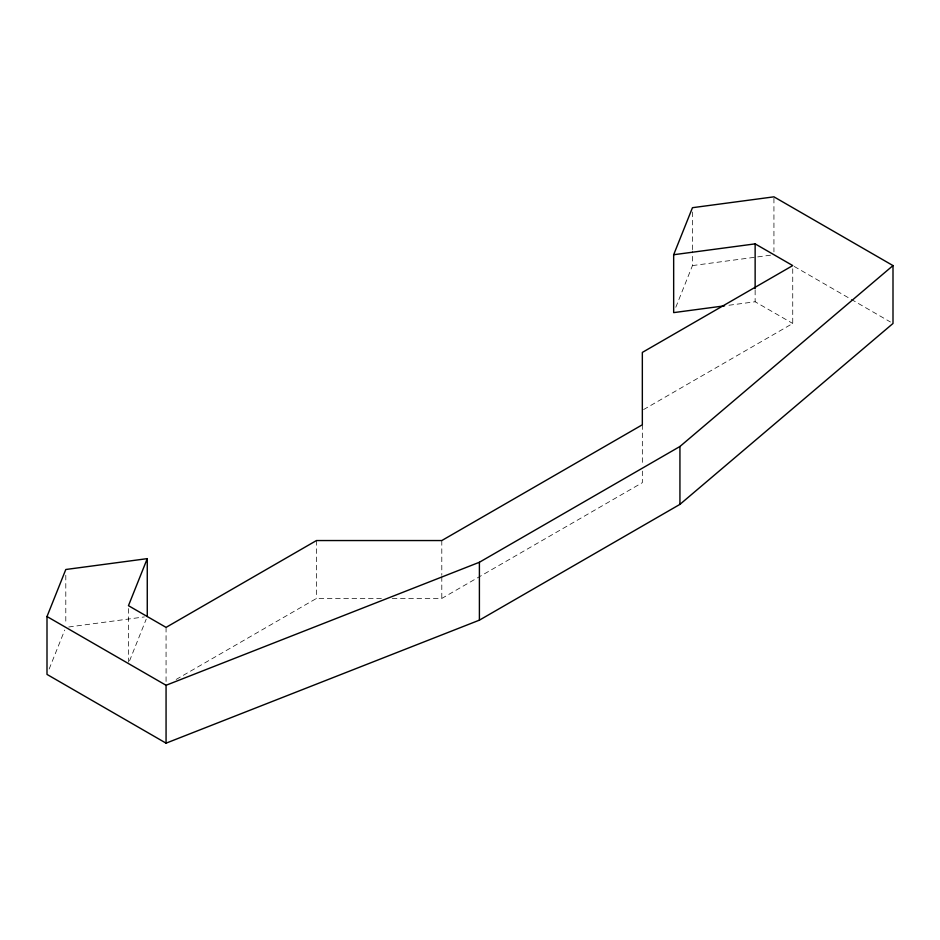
<?xml version="1.0" encoding="UTF-8"?>
<svg xmlns="http://www.w3.org/2000/svg" width="940" height="940" viewBox="0 0 940 940"><rect width="100%" height="100%" fill="white"/><g stroke="black" fill="none" stroke-linecap="round" stroke-linejoin="round"><path stroke-width="0.7" stroke-dasharray="4.7 3.53" d="M49.15 669.045L64.731 630.07M129.544 660.879L146.194 619.213M675.813 307.239L692.463 265.585L692.463 251.109M176.179 679.432L316.463 598.439L382.051 598.439M643.595 409.57L792.737 323.466L792.737 265.585M392.25 598.439L441.8 598.439L642.337 482.666L642.337 471.081M692.463 265.585L773.937 254.728M728.947 305.253L755.137 301.764L792.737 323.466M68.714 626.992L144.361 616.922M794.194 266.431L890.462 322.009M773.937 198.281L773.937 251.838M755.137 290.19L755.137 301.764M692.463 212.029L692.463 249.664M642.337 424.774L642.337 465.3M441.8 540.547L441.8 575.28M441.8 576.737L441.8 598.439M316.463 540.547L316.463 598.439M166.063 627.38L166.063 682.381M128.463 608.568L128.463 662.113M65.8 575.28L65.8 624.489"/><path stroke-width="1.41" d="M724.587 305.829L673.663 312.62L673.663 254.728L692.463 207.693L773.937 196.836L893 265.585L893 323.466L679.937 504.369L479.4 620.153L166.063 743.164L47 674.415L47 616.534L65.8 569.499L147.263 558.642L147.263 616.534M147.263 558.642L128.463 605.677L166.063 627.38L316.463 540.547L441.8 540.547L642.337 424.774L642.337 352.418L792.737 265.585L755.137 243.871L673.663 254.728M47 616.534L166.063 685.272L479.4 562.261L679.937 446.488L893 265.585M755.137 243.871L755.137 288.733M679.937 446.488L679.937 504.369M479.4 562.261L479.4 620.153M166.063 685.272L166.063 743.164"/></g></svg>
